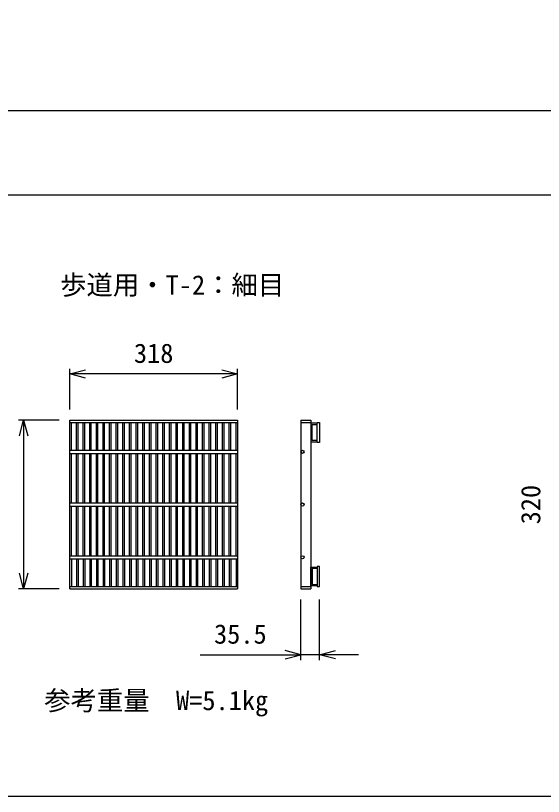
# Model space of a CAD drawing. Units: millimetres, scale not verified. Extents: x -10500 to 10500, y -7425 to 7425.
# Drawn here: x -4214 to -3214, y 2748 to 4228 of the extents above; entities that cross this region are included whole.
import ezdxf
from ezdxf.enums import TextEntityAlignment as Align

# ---------------------------------------------------------------- set-up
doc = ezdxf.new("R2010")
doc.units = ezdxf.units.MM
doc.header["$LTSCALE"] = 25
for name, color, linetype, lineweight in [('0-1_DIM', 7, 'Continuous', 25), ('0-3_HATCH', 6, 'Continuous', 25), ('0-7_TXT', 7, 'Continuous', 25)]:
    doc.layers.add(name, color=color, linetype=linetype, lineweight=lineweight)
doc.styles.add('ＭＳ ゴシック', font='')
doc.styles.get('ＭＳ ゴシック').set_extended_font_data('MS Gothic')

msp = doc.modelspace()

# ---------------------------------------------------------------- linework, layer by layer
at = {"layer": '0-1_DIM'}
for p, q in [((-4110.86, 3480.76), (-4110.86, 3558.26)), ((-3792.86, 3480.76), (-3792.86, 3558.26)), ((-3792.86, 3548.26), (-4110.86, 3548.26)), ((-4130.86, 3460.76), (-4208.36, 3460.76)), ((-4198.36, 3460.76), (-4198.36, 3140.76)), ((-4130.86, 3140.76), (-4208.36, 3140.76)), ((-3673.04, 3006.04), (-3673.04, 3120.76)), ((-3637.54, 3006.04), (-3637.54, 3120.76)), ((-3863.74, 3016.04), (-3673.04, 3016.04)), ((-3637.54, 3016.04), (-3673.04, 3016.04)), ((-3563.58, 3016.04), (-3637.54, 3016.04))]:
    msp.add_line(p, q, dxfattribs=at)
for points in [[(-4080.86, 3540.22), (-4110.86, 3548.26), (-4080.86, 3556.3)], [(-3822.86, 3556.3), (-3792.86, 3548.26), (-3822.86, 3540.22)], [(-4206.4, 3430.76), (-4198.36, 3460.76), (-4190.32, 3430.76)], [(-4190.32, 3170.76), (-4198.36, 3140.76), (-4206.4, 3170.76)], [(-3703.04, 3008), (-3673.04, 3016.04), (-3703.04, 3024.08)], [(-3607.54, 3008), (-3637.54, 3016.04), (-3607.54, 3024.08)]]:
    msp.add_lwpolyline(points, dxfattribs=at)
at = {"layer": '0-3_HATCH'}
for p, q in [((-4110.86, 3460.76), (-3792.86, 3460.76)), ((-4110.86, 3140.76), (-4110.86, 3460.76)), ((-4110.86, 3456.26), (-3792.86, 3456.26)), ((-4107.86, 3403.76), (-4107.86, 3456.26)), ((-4098.29, 3403.76), (-4098.29, 3456.26)), ((-4095.29, 3403.76), (-4095.29, 3456.26)), ((-4085.7, 3403.76), (-4085.7, 3456.26)), ((-4082.7, 3403.76), (-4082.7, 3456.26)), ((-4073.12, 3403.76), (-4073.12, 3456.26)), ((-4070.12, 3403.76), (-4070.12, 3456.26)), ((-4060.54, 3403.76), (-4060.54, 3456.26)), ((-4057.54, 3403.76), (-4057.54, 3456.26)), ((-4047.95, 3403.76), (-4047.95, 3456.26)), ((-4044.95, 3403.76), (-4044.95, 3456.26)), ((-4035.37, 3403.76), (-4035.37, 3456.26)), ((-4032.37, 3403.76), (-4032.37, 3456.26)), ((-4022.78, 3403.76), (-4022.78, 3456.26)), ((-4019.78, 3403.76), (-4019.78, 3456.26)), ((-4010.2, 3403.76), (-4010.2, 3456.26)), ((-4007.2, 3403.76), (-4007.2, 3456.26)), ((-3997.61, 3403.76), (-3997.61, 3456.26)), ((-3994.61, 3403.76), (-3994.61, 3456.26)), ((-3985.03, 3403.76), (-3985.03, 3456.26)), ((-3982.03, 3403.76), (-3982.03, 3456.26)), ((-3972.45, 3403.76), (-3972.45, 3456.26)), ((-3969.45, 3403.76), (-3969.45, 3456.26)), ((-3959.86, 3403.76), (-3959.86, 3456.26)), ((-3956.86, 3403.76), (-3956.86, 3456.26)), ((-3947.28, 3403.76), (-3947.28, 3456.26)), ((-3944.28, 3403.76), (-3944.28, 3456.26)), ((-3934.69, 3403.76), (-3934.69, 3456.26)), ((-3931.69, 3403.76), (-3931.69, 3456.26)), ((-3922.11, 3403.76), (-3922.11, 3456.26)), ((-3919.11, 3403.76), (-3919.11, 3456.26)), ((-3909.52, 3403.76), (-3909.52, 3456.26)), ((-3906.52, 3403.76), (-3906.52, 3456.26)), ((-3896.94, 3403.76), (-3896.94, 3456.26)), ((-3893.94, 3403.76), (-3893.94, 3456.26)), ((-3884.36, 3403.76), (-3884.36, 3456.26)), ((-3881.36, 3403.76), (-3881.36, 3456.26)), ((-3871.77, 3403.76), (-3871.77, 3456.26)), ((-3868.77, 3403.76), (-3868.77, 3456.26)), ((-3859.19, 3403.76), (-3859.19, 3456.26)), ((-3856.19, 3403.76), (-3856.19, 3456.26)), ((-3846.6, 3403.76), (-3846.6, 3456.26)), ((-3843.6, 3403.76), (-3843.6, 3456.26)), ((-3834.02, 3403.76), (-3834.02, 3456.26)), ((-3831.02, 3403.76), (-3831.02, 3456.26)), ((-3821.43, 3403.76), (-3821.43, 3456.26)), ((-3818.43, 3403.76), (-3818.43, 3456.26)), ((-3808.85, 3403.76), (-3808.85, 3456.26)), ((-3805.85, 3403.76), (-3805.85, 3456.26)), ((-3795.86, 3403.76), (-3795.86, 3456.26)), ((-3792.86, 3460.76), (-3792.86, 3140.76)), ((-3673.04, 3460.76), (-3673.04, 3140.76)), ((-3673.04, 3460.76), (-3654.04, 3460.76)), ((-3673.04, 3456.26), (-3654.04, 3456.26)), ((-3654.04, 3460.76), (-3654.04, 3448.26)), ((-3654.04, 3454.76), (-3654.04, 3419.76)), ((-3642.04, 3454.76), (-3654.04, 3454.76)), ((-3651.74, 3422.06), (-3651.74, 3452.46)), ((-3651.74, 3452.46), (-3642.04, 3452.46)), ((-3654.04, 3448.26), (-3654.04, 3150.76)), ((-3654.04, 3419.76), (-3642.04, 3419.76)), ((-3642.04, 3422.06), (-3651.74, 3422.06)), ((-4110.86, 3403.76), (-3792.86, 3403.76)), ((-4110.86, 3397.76), (-3792.86, 3397.76)), ((-4107.86, 3303.76), (-4107.86, 3397.76)), ((-4098.29, 3303.76), (-4098.29, 3397.76)), ((-4095.29, 3303.76), (-4095.29, 3397.76)), ((-4085.7, 3303.76), (-4085.7, 3397.76)), ((-4082.7, 3303.76), (-4082.7, 3397.76)), ((-4073.12, 3303.76), (-4073.12, 3397.76)), ((-4070.12, 3303.76), (-4070.12, 3397.76)), ((-4060.54, 3303.76), (-4060.54, 3397.76)), ((-4057.54, 3303.76), (-4057.54, 3397.76)), ((-4047.95, 3303.76), (-4047.95, 3397.76)), ((-4044.95, 3303.76), (-4044.95, 3397.76)), ((-4035.37, 3303.76), (-4035.37, 3397.76)), ((-4032.37, 3303.76), (-4032.37, 3397.76)), ((-4022.78, 3303.76), (-4022.78, 3397.76)), ((-4019.78, 3303.76), (-4019.78, 3397.76)), ((-4010.2, 3303.76), (-4010.2, 3397.76)), ((-4007.2, 3303.76), (-4007.2, 3397.76)), ((-3997.61, 3303.76), (-3997.61, 3397.76)), ((-3994.61, 3303.76), (-3994.61, 3397.76)), ((-3985.03, 3303.76), (-3985.03, 3397.76)), ((-3982.03, 3303.76), (-3982.03, 3397.76)), ((-3972.45, 3303.76), (-3972.45, 3397.76)), ((-3969.45, 3303.76), (-3969.45, 3397.76)), ((-3959.86, 3303.76), (-3959.86, 3397.76)), ((-3956.86, 3303.76), (-3956.86, 3397.76)), ((-3947.28, 3303.76), (-3947.28, 3397.76)), ((-3944.28, 3303.76), (-3944.28, 3397.76)), ((-3934.69, 3303.76), (-3934.69, 3397.76)), ((-3931.69, 3303.76), (-3931.69, 3397.76)), ((-3922.11, 3303.76), (-3922.11, 3397.76)), ((-3919.11, 3303.76), (-3919.11, 3397.76)), ((-3909.52, 3303.76), (-3909.52, 3397.76)), ((-3906.52, 3303.76), (-3906.52, 3397.76)), ((-3896.94, 3303.76), (-3896.94, 3397.76)), ((-3893.94, 3303.76), (-3893.94, 3397.76)), ((-3884.36, 3303.76), (-3884.36, 3397.76)), ((-3881.36, 3303.76), (-3881.36, 3397.76)), ((-3871.77, 3303.76), (-3871.77, 3397.76)), ((-3868.77, 3303.76), (-3868.77, 3397.76)), ((-3859.19, 3303.76), (-3859.19, 3397.76)), ((-3856.19, 3303.76), (-3856.19, 3397.76)), ((-3846.6, 3303.76), (-3846.6, 3397.76)), ((-3843.6, 3303.76), (-3843.6, 3397.76)), ((-3834.02, 3303.76), (-3834.02, 3397.76)), ((-3831.02, 3303.76), (-3831.02, 3397.76)), ((-3821.43, 3303.76), (-3821.43, 3397.76)), ((-3818.43, 3303.76), (-3818.43, 3397.76)), ((-3808.85, 3303.76), (-3808.85, 3397.76)), ((-3805.85, 3303.76), (-3805.85, 3397.76)), ((-3795.86, 3303.76), (-3795.86, 3397.76)), ((-4110.86, 3303.76), (-3792.86, 3303.76)), ((-4110.86, 3297.76), (-3792.86, 3297.76)), ((-4107.86, 3203.76), (-4107.86, 3297.76)), ((-4098.29, 3203.76), (-4098.29, 3297.76)), ((-4095.29, 3203.76), (-4095.29, 3297.76)), ((-4085.7, 3203.76), (-4085.7, 3297.76)), ((-4082.7, 3203.76), (-4082.7, 3297.76)), ((-4073.12, 3203.76), (-4073.12, 3297.76)), ((-4070.12, 3203.76), (-4070.12, 3297.76)), ((-4060.54, 3203.76), (-4060.54, 3297.76)), ((-4057.54, 3203.76), (-4057.54, 3297.76)), ((-4047.95, 3203.76), (-4047.95, 3297.76)), ((-4044.95, 3203.76), (-4044.95, 3297.76)), ((-4035.37, 3203.76), (-4035.37, 3297.76)), ((-4032.37, 3203.76), (-4032.37, 3297.76)), ((-4022.78, 3203.76), (-4022.78, 3297.76)), ((-4019.78, 3203.76), (-4019.78, 3297.76)), ((-4010.2, 3203.76), (-4010.2, 3297.76)), ((-4007.2, 3203.76), (-4007.2, 3297.76)), ((-3997.61, 3203.76), (-3997.61, 3297.76)), ((-3994.61, 3203.76), (-3994.61, 3297.76)), ((-3985.03, 3203.76), (-3985.03, 3297.76)), ((-3982.03, 3203.76), (-3982.03, 3297.76)), ((-3972.45, 3203.76), (-3972.45, 3297.76)), ((-3969.45, 3203.76), (-3969.45, 3297.76)), ((-3959.86, 3203.76), (-3959.86, 3297.76)), ((-3956.86, 3203.76), (-3956.86, 3297.76)), ((-3947.28, 3203.76), (-3947.28, 3297.76)), ((-3944.28, 3203.76), (-3944.28, 3297.76)), ((-3934.69, 3203.76), (-3934.69, 3297.76)), ((-3931.69, 3203.76), (-3931.69, 3297.76)), ((-3922.11, 3203.76), (-3922.11, 3297.76)), ((-3919.11, 3203.76), (-3919.11, 3297.76)), ((-3909.52, 3203.76), (-3909.52, 3297.76)), ((-3906.52, 3203.76), (-3906.52, 3297.76)), ((-3896.94, 3203.76), (-3896.94, 3297.76)), ((-3893.94, 3203.76), (-3893.94, 3297.76)), ((-3884.36, 3203.76), (-3884.36, 3297.76)), ((-3881.36, 3203.76), (-3881.36, 3297.76)), ((-3871.77, 3203.76), (-3871.77, 3297.76)), ((-3868.77, 3203.76), (-3868.77, 3297.76)), ((-3859.19, 3203.76), (-3859.19, 3297.76)), ((-3856.19, 3203.76), (-3856.19, 3297.76)), ((-3846.6, 3203.76), (-3846.6, 3297.76)), ((-3843.6, 3203.76), (-3843.6, 3297.76)), ((-3834.02, 3203.76), (-3834.02, 3297.76)), ((-3831.02, 3203.76), (-3831.02, 3297.76)), ((-3821.43, 3203.76), (-3821.43, 3297.76)), ((-3818.43, 3203.76), (-3818.43, 3297.76)), ((-3808.85, 3203.76), (-3808.85, 3297.76)), ((-3805.85, 3203.76), (-3805.85, 3297.76)), ((-3795.86, 3203.76), (-3795.86, 3297.76)), ((-4110.86, 3203.76), (-3792.86, 3203.76)), ((-4110.86, 3197.76), (-3792.86, 3197.76)), ((-4107.86, 3197.76), (-4107.86, 3145.26)), ((-4098.29, 3197.76), (-4098.29, 3145.26)), ((-4095.29, 3197.76), (-4095.29, 3145.26)), ((-4085.7, 3197.76), (-4085.7, 3145.26)), ((-4082.7, 3197.76), (-4082.7, 3145.26)), ((-4073.12, 3197.76), (-4073.12, 3145.26)), ((-4070.12, 3197.76), (-4070.12, 3145.26)), ((-4060.54, 3197.76), (-4060.54, 3145.26)), ((-4057.54, 3197.76), (-4057.54, 3145.26)), ((-4047.95, 3197.76), (-4047.95, 3145.26)), ((-4044.95, 3197.76), (-4044.95, 3145.26)), ((-4035.37, 3197.76), (-4035.37, 3145.26)), ((-4032.37, 3197.76), (-4032.37, 3145.26)), ((-4022.78, 3197.76), (-4022.78, 3145.26)), ((-4019.78, 3197.76), (-4019.78, 3145.26)), ((-4010.2, 3197.76), (-4010.2, 3145.26)), ((-4007.2, 3197.76), (-4007.2, 3145.26)), ((-3997.61, 3197.76), (-3997.61, 3145.26)), ((-3994.61, 3197.76), (-3994.61, 3145.26)), ((-3985.03, 3197.76), (-3985.03, 3145.26)), ((-3982.03, 3197.76), (-3982.03, 3145.26)), ((-3972.45, 3197.76), (-3972.45, 3145.26)), ((-3969.45, 3197.76), (-3969.45, 3145.26)), ((-3959.86, 3197.76), (-3959.86, 3145.26)), ((-3956.86, 3197.76), (-3956.86, 3145.26)), ((-3947.28, 3197.76), (-3947.28, 3145.26)), ((-3944.28, 3197.76), (-3944.28, 3145.26)), ((-3934.69, 3197.76), (-3934.69, 3145.26)), ((-3931.69, 3197.76), (-3931.69, 3145.26)), ((-3922.11, 3197.76), (-3922.11, 3145.26)), ((-3919.11, 3197.76), (-3919.11, 3145.26)), ((-3909.52, 3197.76), (-3909.52, 3145.26)), ((-3906.52, 3197.76), (-3906.52, 3145.26)), ((-3896.94, 3197.76), (-3896.94, 3145.26)), ((-3893.94, 3197.76), (-3893.94, 3145.26)), ((-3884.36, 3197.76), (-3884.36, 3145.26)), ((-3881.36, 3197.76), (-3881.36, 3145.26)), ((-3871.77, 3197.76), (-3871.77, 3145.26)), ((-3868.77, 3197.76), (-3868.77, 3145.26)), ((-3859.19, 3197.76), (-3859.19, 3145.26)), ((-3856.19, 3197.76), (-3856.19, 3145.26)), ((-3846.6, 3197.76), (-3846.6, 3145.26)), ((-3843.6, 3197.76), (-3843.6, 3145.26)), ((-3834.02, 3197.76), (-3834.02, 3145.26)), ((-3831.02, 3197.76), (-3831.02, 3145.26)), ((-3821.43, 3197.76), (-3821.43, 3145.26)), ((-3818.43, 3197.76), (-3818.43, 3145.26)), ((-3808.85, 3197.76), (-3808.85, 3145.26)), ((-3805.85, 3197.76), (-3805.85, 3145.26)), ((-3795.86, 3197.76), (-3795.86, 3145.26)), ((-3654.04, 3146.76), (-3654.04, 3181.76)), ((-3654.04, 3181.76), (-3642.04, 3181.76)), ((-3651.74, 3179.46), (-3651.74, 3149.06)), ((-3642.04, 3179.46), (-3651.74, 3179.46)), ((-4110.86, 3145.26), (-3792.86, 3145.26)), ((-4110.86, 3140.76), (-3792.86, 3140.76)), ((-3673.04, 3145.26), (-3654.04, 3145.26)), ((-3673.04, 3140.76), (-3654.04, 3140.76)), ((-3654.04, 3150.76), (-3654.04, 3140.76)), ((-3642.04, 3146.76), (-3654.04, 3146.76)), ((-3651.74, 3149.06), (-3642.04, 3149.06))]:
    msp.add_line(p, q, dxfattribs=at)
for points in [[(-3642.04, 3456.26), (-3637.54, 3456.26), (-3637.54, 3418.26), (-3642.04, 3418.26)], [(-3642.04, 3145.26), (-3637.54, 3145.26), (-3637.54, 3183.26), (-3642.04, 3183.26)]]:
    msp.add_lwpolyline(points, close=True, dxfattribs=at)
for centre in [(-3670.04, 3400.76), (-3670.04, 3300.76), (-3670.04, 3200.76)]:
    msp.add_circle(centre, 3, dxfattribs=at)
at = {"layer": '0-7_TXT'}
for p, q in [((-8250, 4047.57), (-2150, 4047.57)), ((-8250, 3887.57), (-2150, 3887.57))]:
    msp.add_line(p, q, dxfattribs=at)
msp.add_lwpolyline([(-2150, 5707.57), (-2150, 2747.57), (-8250, 2747.57), (-8250, 5707.57)], dxfattribs=at)

# ---------------------------------------------------------------- texts
at = {"layer": '0-1_DIM', "style": 'ＭＳ ゴシック'}
for s, p in [('318', (-3989.36, 3558.26)), ('35.5', (-3837.62, 3026.04)), ('参考重量\u3000W=5.1kg', (-4159.59, 2900.02))]:
    msp.add_text(s, height=36.66, dxfattribs=at).set_placement(p, align=Align.BOTTOM_LEFT)
msp.add_text('320', height=36.66, rotation=90, dxfattribs=at).set_placement((-3208.36, 3263.26), align=Align.BOTTOM_LEFT)
at = {"layer": '0-7_TXT', "style": 'ＭＳ ゴシック'}
msp.add_text('歩道用・T-2：細目 ', height=36.66, dxfattribs=at).set_placement((-4129.32, 3687.72), align=Align.BOTTOM_LEFT)

doc.saveas('drawing.dxf')
